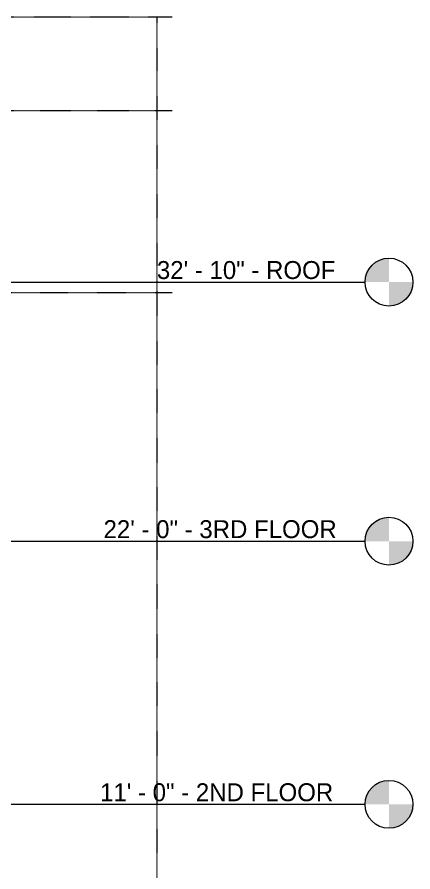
# Model space of a CAD drawing. Header units: inches. Extents: x 9584 to 15274, y -226 to 527.
# Drawn here: x 12358.1 to 12556.6, y 98.1 to 527 of the extents above; entities that cross this region are included whole.
import ezdxf

# ---------------------------------------------------------------- set-up
doc = ezdxf.new("R2010")
doc.units = ezdxf.units.IN
doc.header["$MEASUREMENT"] = 0
doc.linetypes.add('Aligning Line 1_8_', pattern=[0.25, 0.125, -0.125])
doc.linetypes.add('Grid Line 1_2_', pattern=[0.875, 0.5, -0.125, 0.125, -0.125])
for name, color, linetype, lineweight in [('0-1', 7, 'Continuous', 5), ('0-3', 165, 'Continuous', 5), ('A-FLOR-LEVL', 51, 'Continuous', 9), ('A-FLOR-LEVL-1', 51, 'Grid Line 1_2_', 9), ('A-FLOR-LEVL-2', 147, 'Continuous', 9), ('G-ANNO-SYMB', 111, 'Aligning Line 1_8_', 9), ('G-ANNO-SYMB-1', 147, 'Aligning Line 1_8_', 9)]:
    doc.layers.add(name, color=color, linetype=linetype, lineweight=lineweight)
doc.styles.add('Century Gothic', font='ufonts.com_century-gothic.ttf', dxfattribs={"height": 9})

# ---------------------------------------------------------------- blocks, each defined once
blk = doc.blocks.new('Level - Level Head - Circle-V97-BUILDING SECTION - EAST_WEST - LOOKING NORTH')
at = {"layer": 'A-FLOR-LEVL'}
h = blk.add_hatch(color=256, dxfattribs=at)
edge = h.paths.add_edge_path(flags=0)
edge.add_line((12544.58, 0), (12532.58, 0))
edge.add_arc((12544.58, 0), 12, 90, 180, ccw=False)
edge.add_line((12544.58, 12), (12544.58, 0))
h = blk.add_hatch(color=256, dxfattribs=at)
edge = h.paths.add_edge_path(flags=0)
edge.add_line((12544.58, -12), (12544.58, 0))
edge.add_line((12544.58, 0), (12556.58, 0))
edge.add_arc((12544.58, 0), 12, 270, 360, ccw=False)
at = {"layer": 'A-FLOR-LEVL-2'}
blk.add_circle((12544.58, 0), 12, dxfattribs=at)
blk = doc.blocks.new('CTR - 2nd Phase_rvt-1-BUILDING SECTION - EAST_WEST - LOOKING NORTH')
at = {"layer": 'A-FLOR-LEVL-1'}
for p, q in [((9583.58, 394), (12532.58, 394)), ((9583.58, 264), (12532.58, 264)), ((9583.58, 132), (12532.58, 132))]:
    blk.add_line(p, q, dxfattribs=at)
at = {"layer": 'G-ANNO-SYMB-1'}
for p, q in [((12435.88, 526.95), (9680.25, 526.95)), ((12435.88, 388.59), (9680.25, 388.59))]:
    blk.add_line(p, q, dxfattribs=at)
at = {"layer": '0-3'}
for p in [(0, 394), (0, 264), (0, 132)]:
    blk.add_blockref('Level - Level Head - Circle-V97-BUILDING SECTION - EAST_WEST - LOOKING NORTH', p, dxfattribs=at)
at = {"layer": 'A-FLOR-LEVL', "char_height": 9, "attachment_point": 1, "style": 'Century Gothic'}
for s, insert, width in [('32\' - 10" - ROOF', (12428.21, 404.55), 112.716), ('22\' - 0" - 3RD FLOOR', (12401.45, 274.55), 145.137), ('11\' - 0" - 2ND FLOOR', (12399.71, 142.55), 147.258)]:
    blk.add_mtext(s, dxfattribs=dict(at, insert=insert, width=width))
blk = doc.blocks.new('CTR  - Topography_rvt-1-BUILDING SECTION - EAST_WEST - LOOKING NORTH')
at = {"layer": 'G-ANNO-SYMB-1'}
blk.add_line((12435.88, 480), (9742.88, 480), dxfattribs=at)
blk = doc.blocks.new('CTR - 1st Phase - Common Walls_rvt-1-BUILDING SECTION - EAST_WEST - LOOKING NORTH')
at = {"layer": 'A-FLOR-LEVL-1'}
for p, q in [((9583.58, 394), (12532.58, 394)), ((9583.58, 264), (12532.58, 264)), ((9583.58, 132), (12532.58, 132))]:
    blk.add_line(p, q, dxfattribs=at)
at = {"layer": 'G-ANNO-SYMB-1'}
for p, q in [((12435.88, 526.95), (9706.24, 526.95)), ((12428.12, 526.95), (9706.24, 526.95)), ((12428.12, 526.95), (12428.12, -226.36)), ((12435.88, 480), (9680.25, 480))]:
    blk.add_line(p, q, dxfattribs=at)
at = {"layer": '0-3'}
for p in [(0, 394), (0, 264), (0, 132)]:
    blk.add_blockref('Level - Level Head - Circle-V97-BUILDING SECTION - EAST_WEST - LOOKING NORTH', p, dxfattribs=at)
at = {"layer": 'A-FLOR-LEVL', "char_height": 9, "attachment_point": 1, "style": 'Century Gothic'}
for s, insert, width in [('32\' - 10" - ROOF', (12428.21, 404.55), 112.716), ('22\' - 0" - 3RD FLOOR', (12401.45, 274.55), 145.137), ('11\' - 0" - 2ND FLOOR', (12399.71, 142.55), 147.258)]:
    blk.add_mtext(s, dxfattribs=dict(at, insert=insert, width=width))
blk = doc.blocks.new('Level - Level Head - Circle-50818-BUILDING SECTION - EAST_WEST - LOOKING NORTH')
at = {"layer": 'A-FLOR-LEVL'}
h = blk.add_hatch(color=256, dxfattribs=at)
edge = h.paths.add_edge_path(flags=0)
edge.add_line((12544.58, 0), (12532.58, 0))
edge.add_arc((12544.58, 0), 12, 90, 180, ccw=False)
edge.add_line((12544.58, 12), (12544.58, 0))
h = blk.add_hatch(color=256, dxfattribs=at)
edge = h.paths.add_edge_path(flags=0)
edge.add_line((12544.58, -12), (12544.58, 0))
edge.add_line((12544.58, 0), (12556.58, 0))
edge.add_arc((12544.58, 0), 12, 270, 360, ccw=False)
blk.add_circle((12544.58, 0), 12, dxfattribs=at)

msp = doc.modelspace()

# ---------------------------------------------------------------- linework, layer by layer
at = {"layer": 'A-FLOR-LEVL-1'}
for p, q in [((9610.2403, 394), (12532.5752, 394)), ((9610.2403, 264), (12532.5752, 264)), ((9610.2403, 132), (12532.5752, 132))]:
    msp.add_line(p, q, dxfattribs=at)
at = {"layer": 'G-ANNO-SYMB'}
for p, q in [((12435.8839, 526.9531), (9706.2403, 526.9531)), ((12435.8839, 526.9531), (9706.2403, 526.9531)), ((12435.8839, 480), (9680.2519, 480))]:
    msp.add_line(p, q, dxfattribs=at)

# ---------------------------------------------------------------- block references
at = {"layer": '0-1'}
for name in ['CTR - 2nd Phase_rvt-1-BUILDING SECTION - EAST_WEST - LOOKING NORTH', 'CTR - 1st Phase - Common Walls_rvt-1-BUILDING SECTION - EAST_WEST - LOOKING NORTH', 'CTR  - Topography_rvt-1-BUILDING SECTION - EAST_WEST - LOOKING NORTH']:
    msp.add_blockref(name, (0, 0), dxfattribs=at)
at = {"layer": 'A-FLOR-LEVL'}
for p in [(0, 394), (0, 264), (0, 132)]:
    msp.add_blockref('Level - Level Head - Circle-50818-BUILDING SECTION - EAST_WEST - LOOKING NORTH', p, dxfattribs=at)

# ---------------------------------------------------------------- texts
at = {"layer": 'A-FLOR-LEVL', "char_height": 9, "attachment_point": 1, "style": 'Century Gothic'}
for s, insert, width in [('32\' - 10" - ROOF', (12428.2108, 404.5508), 112.716), ('22\' - 0" - 3RD FLOOR', (12401.4518, 274.5508), 145.137), ('11\' - 0" - 2ND FLOOR', (12399.7132, 142.5508), 147.258)]:
    msp.add_mtext(s, dxfattribs=dict(at, insert=insert, width=width))

doc.saveas('drawing.dxf')
